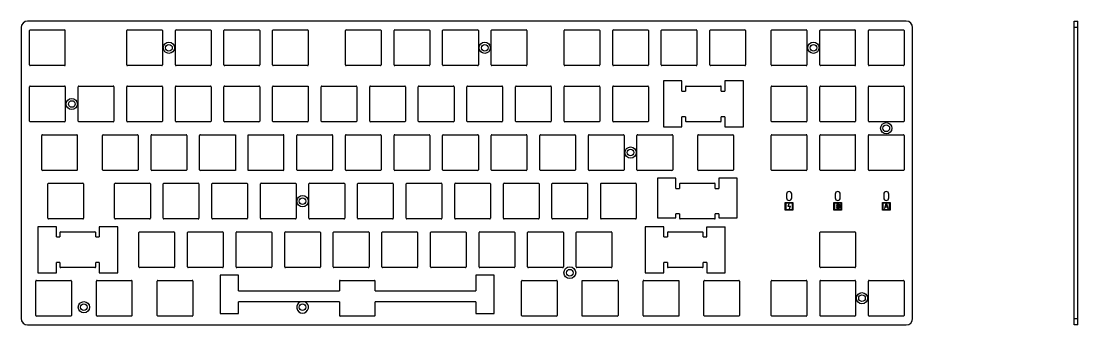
# Model space of a CAD drawing. Header units: inches. Extents: x -1111 to 11437, y -3682 to 971.
# Drawn here: x 10608.1 to 11021.3, y -3681.8 to -3563 of the extents above; entities that cross this region are included whole.
import ezdxf

# ---------------------------------------------------------------- set-up
doc = ezdxf.new("R2010")
doc.units = ezdxf.units.IN
doc.header["$LTSCALE"] = 1.21
doc.header["$MEASUREMENT"] = 0
doc.layers.get('0').update_dxf_attribs({"linetype": 'CONTINUOUS'})

msp = doc.modelspace()

# ---------------------------------------------------------------- linework, layer by layer
at = {"color": 7, "linetype": 'Continuous'}
for p, q in [((10608.08, -3565.54), (10608.08, -3679.34)), ((10608.08, -3565.54), (10608.08, -3679.34)), ((10954.18, -3563.04), (10610.58, -3563.04)), ((10954.18, -3563.04), (10610.58, -3563.04)), ((10956.68, -3679.34), (10956.68, -3565.54)), ((10956.68, -3679.34), (10956.68, -3565.54)), ((11019.79, -3681.84), (11019.79, -3563.04)), ((11019.79, -3563.04), (11021.29, -3563.04)), ((11021.29, -3565.54), (11019.79, -3565.54)), ((11021.29, -3681.84), (11021.29, -3563.04)), ((10611.39, -3580.14), (10611.39, -3566.73)), ((10611.39, -3580.14), (10611.39, -3566.73)), ((10611.67, -3566.45), (10625.08, -3566.45)), ((10611.67, -3566.45), (10625.08, -3566.45)), ((10625.36, -3580.14), (10625.36, -3566.73)), ((10625.36, -3580.14), (10625.36, -3566.73)), ((10649.39, -3580.14), (10649.39, -3566.73)), ((10649.67, -3566.45), (10663.08, -3566.45)), ((10663.36, -3566.73), (10663.36, -3580.14)), ((10668.39, -3580.14), (10668.39, -3566.73)), ((10668.67, -3566.45), (10682.08, -3566.45)), ((10682.36, -3566.73), (10682.36, -3580.14)), ((10687.39, -3580.14), (10687.39, -3566.73)), ((10687.67, -3566.45), (10701.08, -3566.45)), ((10701.36, -3566.73), (10701.36, -3580.14)), ((10706.39, -3580.14), (10706.39, -3566.73)), ((10706.67, -3566.45), (10720.08, -3566.45)), ((10720.36, -3566.73), (10720.36, -3580.14)), ((10734.89, -3580.14), (10734.89, -3566.73)), ((10735.17, -3566.45), (10748.58, -3566.45)), ((10748.86, -3566.73), (10748.86, -3580.14)), ((10753.89, -3580.14), (10753.89, -3566.73)), ((10754.17, -3566.45), (10767.58, -3566.45)), ((10767.86, -3566.73), (10767.86, -3580.14)), ((10772.89, -3580.14), (10772.89, -3566.73)), ((10773.17, -3566.45), (10786.58, -3566.45)), ((10786.86, -3566.73), (10786.86, -3580.14)), ((10791.89, -3580.14), (10791.89, -3566.73)), ((10792.17, -3566.45), (10805.58, -3566.45)), ((10805.86, -3566.73), (10805.86, -3580.14)), ((10820.39, -3580.14), (10820.39, -3566.73)), ((10820.67, -3566.45), (10834.08, -3566.45)), ((10834.36, -3566.73), (10834.36, -3580.14)), ((10839.39, -3580.14), (10839.39, -3566.73)), ((10839.67, -3566.45), (10853.08, -3566.45)), ((10853.36, -3566.73), (10853.36, -3580.14)), ((10858.39, -3580.14), (10858.39, -3566.73)), ((10858.67, -3566.45), (10872.08, -3566.45)), ((10872.36, -3566.73), (10872.36, -3580.14)), ((10877.39, -3580.14), (10877.39, -3566.73)), ((10877.67, -3566.45), (10891.08, -3566.45)), ((10891.36, -3566.73), (10891.36, -3580.14)), ((10901.39, -3580.14), (10901.39, -3566.73)), ((10901.67, -3566.45), (10915.08, -3566.45)), ((10915.36, -3566.73), (10915.36, -3580.14)), ((10920.39, -3580.14), (10920.39, -3566.73)), ((10920.67, -3566.45), (10934.08, -3566.45)), ((10934.36, -3580.14), (10934.36, -3566.73)), ((10939.39, -3580.14), (10939.39, -3566.73)), ((10939.67, -3566.45), (10953.08, -3566.45)), ((10953.36, -3566.73), (10953.36, -3580.14)), ((10625.08, -3580.42), (10611.67, -3580.42)), ((10625.08, -3580.42), (10611.67, -3580.42)), ((10663.08, -3580.42), (10649.67, -3580.42)), ((10682.08, -3580.42), (10668.67, -3580.42)), ((10701.08, -3580.42), (10687.67, -3580.42)), ((10720.08, -3580.42), (10706.67, -3580.42)), ((10748.58, -3580.42), (10735.17, -3580.42)), ((10767.58, -3580.42), (10754.17, -3580.42)), ((10786.58, -3580.42), (10773.17, -3580.42)), ((10805.58, -3580.42), (10792.17, -3580.42)), ((10834.08, -3580.42), (10820.67, -3580.42)), ((10853.08, -3580.42), (10839.67, -3580.42)), ((10872.08, -3580.42), (10858.67, -3580.42)), ((10891.08, -3580.42), (10877.67, -3580.42)), ((10915.08, -3580.42), (10901.67, -3580.42)), ((10934.08, -3580.42), (10920.67, -3580.42)), ((10953.08, -3580.42), (10939.67, -3580.42)), ((10866.48, -3586.44), (10859.28, -3586.44)), ((10859.28, -3586.44), (10859.28, -3604.44)), ((10866.48, -3590.44), (10866.48, -3586.44)), ((10890.48, -3586.44), (10883.28, -3586.44)), ((10883.28, -3586.44), (10883.28, -3590.44)), ((10890.48, -3604.44), (10890.48, -3586.44)), ((10611.39, -3602.14), (10611.39, -3588.73)), ((10611.67, -3588.45), (10625.08, -3588.45)), ((10625.36, -3588.73), (10625.36, -3602.14)), ((10630.39, -3602.14), (10630.39, -3588.73)), ((10630.67, -3588.45), (10644.08, -3588.45)), ((10644.36, -3588.73), (10644.36, -3602.14)), ((10649.39, -3602.14), (10649.39, -3588.73)), ((10649.67, -3588.45), (10663.08, -3588.45)), ((10663.36, -3588.73), (10663.36, -3602.14)), ((10668.39, -3602.14), (10668.39, -3588.73)), ((10668.67, -3588.45), (10682.08, -3588.45)), ((10682.36, -3588.73), (10682.36, -3602.14)), ((10687.39, -3602.14), (10687.39, -3588.73)), ((10687.67, -3588.45), (10701.08, -3588.45)), ((10701.36, -3588.73), (10701.36, -3602.14)), ((10706.39, -3602.14), (10706.39, -3588.73)), ((10706.67, -3588.45), (10720.36, -3588.45)), ((10720.36, -3588.45), (10720.36, -3602.14)), ((10725.39, -3602.14), (10725.39, -3588.73)), ((10725.67, -3588.45), (10739.08, -3588.45)), ((10739.36, -3588.73), (10739.36, -3602.14)), ((10744.39, -3602.14), (10744.39, -3588.73)), ((10744.67, -3588.45), (10758.08, -3588.45)), ((10758.36, -3588.73), (10758.36, -3602.14)), ((10763.39, -3602.14), (10763.39, -3588.73)), ((10763.67, -3588.45), (10777.08, -3588.45)), ((10777.36, -3588.73), (10777.36, -3602.14)), ((10782.39, -3602.14), (10782.39, -3588.73)), ((10782.67, -3588.45), (10796.08, -3588.45)), ((10796.36, -3588.73), (10796.36, -3602.14)), ((10801.39, -3602.14), (10801.39, -3588.73)), ((10801.67, -3588.45), (10815.08, -3588.45)), ((10815.36, -3588.73), (10815.36, -3602.14)), ((10820.39, -3602.14), (10820.39, -3588.73)), ((10820.67, -3588.45), (10834.08, -3588.45)), ((10834.36, -3588.73), (10834.36, -3602.14)), ((10839.39, -3602.14), (10839.39, -3588.73)), ((10839.67, -3588.45), (10853.08, -3588.45)), ((10853.36, -3588.73), (10853.36, -3602.14)), ((10866.48, -3590.44), (10867.89, -3590.44)), ((10867.89, -3588.73), (10867.89, -3590.44)), ((10868.17, -3588.45), (10881.58, -3588.45)), ((10881.86, -3590.44), (10881.86, -3588.73)), ((10881.86, -3590.44), (10883.28, -3590.44)), ((10901.39, -3602.14), (10901.39, -3588.73)), ((10901.67, -3588.45), (10915.08, -3588.45)), ((10915.36, -3588.73), (10915.36, -3602.14)), ((10920.39, -3602.14), (10920.39, -3588.73)), ((10920.67, -3588.45), (10934.08, -3588.45)), ((10934.36, -3588.73), (10934.36, -3602.14)), ((10939.39, -3602.14), (10939.39, -3588.73)), ((10939.67, -3588.45), (10953.08, -3588.45)), ((10953.36, -3588.73), (10953.36, -3602.14)), ((10625.08, -3602.42), (10611.67, -3602.42)), ((10644.08, -3602.42), (10630.67, -3602.42)), ((10663.08, -3602.42), (10649.67, -3602.42)), ((10682.08, -3602.42), (10668.67, -3602.42)), ((10701.08, -3602.42), (10687.67, -3602.42)), ((10720.08, -3602.42), (10706.67, -3602.42)), ((10739.08, -3602.42), (10725.67, -3602.42)), ((10758.08, -3602.42), (10744.67, -3602.42)), ((10777.08, -3602.42), (10763.67, -3602.42)), ((10796.08, -3602.42), (10782.67, -3602.42)), ((10815.08, -3602.42), (10801.67, -3602.42)), ((10834.08, -3602.42), (10820.67, -3602.42)), ((10853.08, -3602.42), (10839.67, -3602.42)), ((10867.89, -3600.44), (10866.48, -3600.44)), ((10866.48, -3604.44), (10866.48, -3600.44)), ((10867.89, -3600.44), (10867.89, -3602.14)), ((10881.58, -3602.42), (10868.17, -3602.42)), ((10883.28, -3600.44), (10881.86, -3600.44)), ((10881.86, -3602.14), (10881.86, -3600.44)), ((10883.28, -3600.44), (10883.28, -3604.44)), ((10915.08, -3602.42), (10901.67, -3602.42)), ((10934.08, -3602.42), (10920.67, -3602.42)), ((10953.08, -3602.42), (10939.67, -3602.42)), ((10859.28, -3604.44), (10866.48, -3604.44)), ((10883.28, -3604.44), (10890.48, -3604.44)), ((10616.14, -3621.14), (10616.14, -3607.73)), ((10616.42, -3607.45), (10629.83, -3607.45)), ((10630.11, -3621.14), (10630.11, -3607.73)), ((10639.89, -3621.14), (10639.89, -3607.73)), ((10640.17, -3607.45), (10653.58, -3607.45)), ((10653.86, -3607.73), (10653.86, -3621.14)), ((10658.89, -3621.14), (10658.89, -3607.73)), ((10659.17, -3607.45), (10672.58, -3607.45)), ((10672.86, -3607.73), (10672.86, -3621.14)), ((10677.89, -3621.14), (10677.89, -3607.73)), ((10678.17, -3607.45), (10691.86, -3607.45)), ((10691.86, -3607.45), (10691.86, -3621.42)), ((10696.89, -3621.42), (10696.89, -3607.45)), ((10696.89, -3607.45), (10710.58, -3607.45)), ((10710.86, -3621.14), (10710.86, -3607.73)), ((10715.89, -3621.14), (10715.89, -3607.73)), ((10716.17, -3607.45), (10729.58, -3607.45)), ((10729.86, -3607.73), (10729.86, -3621.14)), ((10734.89, -3621.14), (10734.89, -3607.73)), ((10735.17, -3607.45), (10748.58, -3607.45)), ((10748.86, -3607.73), (10748.86, -3621.14)), ((10753.89, -3621.14), (10753.89, -3607.73)), ((10754.17, -3607.45), (10767.58, -3607.45)), ((10767.86, -3607.73), (10767.86, -3621.14)), ((10772.89, -3621.14), (10772.89, -3607.73)), ((10773.17, -3607.45), (10786.58, -3607.45)), ((10786.86, -3607.73), (10786.86, -3621.14)), ((10791.89, -3621.14), (10791.89, -3607.73)), ((10792.17, -3607.45), (10805.58, -3607.45)), ((10805.86, -3607.73), (10805.86, -3621.14)), ((10810.89, -3621.14), (10810.89, -3607.73)), ((10811.17, -3607.45), (10824.58, -3607.45)), ((10824.86, -3607.73), (10824.86, -3621.14)), ((10829.89, -3621.14), (10829.89, -3607.73)), ((10830.17, -3607.45), (10843.58, -3607.45)), ((10843.86, -3607.73), (10843.86, -3621.14)), ((10848.89, -3621.14), (10848.89, -3607.73)), ((10849.17, -3607.45), (10862.58, -3607.45)), ((10862.86, -3607.73), (10862.86, -3621.14)), ((10872.64, -3621.14), (10872.64, -3607.73)), ((10872.92, -3607.45), (10886.33, -3607.45)), ((10886.61, -3607.73), (10886.61, -3621.14)), ((10901.39, -3621.14), (10901.39, -3607.73)), ((10901.67, -3607.45), (10915.08, -3607.45)), ((10915.36, -3607.73), (10915.36, -3621.14)), ((10920.39, -3621.14), (10920.39, -3607.73)), ((10920.67, -3607.45), (10934.08, -3607.45)), ((10934.36, -3621.14), (10934.36, -3607.73)), ((10939.39, -3621.14), (10939.39, -3607.73)), ((10939.67, -3607.45), (10953.08, -3607.45)), ((10953.36, -3607.73), (10953.36, -3621.14)), ((10629.83, -3621.42), (10616.42, -3621.42)), ((10653.58, -3621.42), (10640.17, -3621.42)), ((10672.58, -3621.42), (10659.17, -3621.42)), ((10691.86, -3621.42), (10678.17, -3621.42)), ((10710.58, -3621.42), (10696.89, -3621.42)), ((10729.58, -3621.42), (10716.17, -3621.42)), ((10748.58, -3621.42), (10735.17, -3621.42)), ((10767.58, -3621.42), (10754.17, -3621.42)), ((10786.58, -3621.42), (10773.17, -3621.42)), ((10805.58, -3621.42), (10792.17, -3621.42)), ((10824.58, -3621.42), (10811.17, -3621.42)), ((10843.58, -3621.42), (10830.17, -3621.42)), ((10862.58, -3621.42), (10849.17, -3621.42)), ((10886.33, -3621.42), (10872.92, -3621.42)), ((10915.08, -3621.42), (10901.67, -3621.42)), ((10934.08, -3621.42), (10920.67, -3621.42)), ((10953.08, -3621.42), (10939.67, -3621.42)), ((10618.52, -3640.14), (10618.52, -3626.73)), ((10618.8, -3626.45), (10632.21, -3626.45)), ((10632.49, -3626.73), (10632.49, -3640.14)), ((10644.64, -3640.14), (10644.64, -3626.73)), ((10644.92, -3626.45), (10658.33, -3626.45)), ((10658.61, -3626.73), (10658.61, -3640.14)), ((10663.64, -3640.14), (10663.64, -3626.73)), ((10663.92, -3626.45), (10677.33, -3626.45)), ((10677.61, -3626.73), (10677.61, -3640.14)), ((10682.64, -3640.14), (10682.64, -3626.73)), ((10682.92, -3626.45), (10696.33, -3626.45)), ((10696.61, -3626.73), (10696.61, -3640.14)), ((10701.64, -3640.14), (10701.64, -3626.73)), ((10701.92, -3626.45), (10715.33, -3626.45)), ((10715.61, -3626.73), (10715.61, -3640.14)), ((10720.64, -3640.14), (10720.64, -3626.73)), ((10720.92, -3626.45), (10734.33, -3626.45)), ((10734.61, -3626.73), (10734.61, -3640.14)), ((10739.64, -3640.14), (10739.64, -3626.73)), ((10739.92, -3626.45), (10753.33, -3626.45)), ((10753.61, -3626.73), (10753.61, -3640.14)), ((10758.64, -3640.14), (10758.64, -3626.73)), ((10758.92, -3626.45), (10772.33, -3626.45)), ((10772.61, -3626.73), (10772.61, -3640.14)), ((10777.64, -3640.14), (10777.64, -3626.73)), ((10777.92, -3626.45), (10791.33, -3626.45)), ((10791.61, -3626.73), (10791.61, -3640.14)), ((10796.64, -3640.14), (10796.64, -3626.73)), ((10796.92, -3626.45), (10810.33, -3626.45)), ((10810.61, -3626.73), (10810.61, -3640.14)), ((10815.64, -3640.14), (10815.64, -3626.73)), ((10815.92, -3626.45), (10829.33, -3626.45)), ((10829.61, -3626.73), (10829.61, -3640.14)), ((10834.64, -3626.73), (10834.64, -3640.14)), ((10834.92, -3626.45), (10848.33, -3626.45)), ((10848.61, -3626.73), (10848.61, -3640.14)), ((10864.1, -3624.44), (10856.9, -3624.44)), ((10856.9, -3624.44), (10856.9, -3639.94)), ((10864.1, -3628.44), (10864.1, -3624.44)), ((10865.52, -3626.73), (10865.52, -3628.44)), ((10865.8, -3626.45), (10879.21, -3626.45)), ((10879.49, -3628.44), (10879.49, -3626.73)), ((10888.1, -3624.44), (10880.9, -3624.44)), ((10880.9, -3624.44), (10880.9, -3628.44)), ((10888.1, -3639.94), (10888.1, -3624.44)), ((10864.1, -3628.44), (10865.52, -3628.44)), ((10879.49, -3628.44), (10880.9, -3628.44)), ((10907.38, -3630.67), (10907.38, -3632.17)), ((10907.38, -3630.67), (10907.38, -3632.17)), ((10909.38, -3632.17), (10909.38, -3630.67)), ((10909.38, -3632.17), (10909.38, -3630.67)), ((10926.38, -3630.67), (10926.38, -3632.17)), ((10926.38, -3630.67), (10926.38, -3632.17)), ((10928.38, -3632.17), (10928.38, -3630.67)), ((10928.38, -3632.17), (10928.38, -3630.67)), ((10945.38, -3630.67), (10945.38, -3632.17)), ((10945.38, -3630.67), (10945.38, -3632.17)), ((10947.38, -3632.17), (10947.38, -3630.67)), ((10947.38, -3632.17), (10947.38, -3630.67)), ((10906.88, -3633.92), (10909.88, -3633.92)), ((10906.88, -3636.92), (10906.88, -3633.92)), ((10906.88, -3633.92), (10909.88, -3633.92)), ((10906.88, -3636.92), (10906.88, -3633.92)), ((10907.08, -3634.13), (10909.67, -3634.13)), ((10907.08, -3634.13), (10907.08, -3636.73)), ((10907.08, -3634.13), (10909.67, -3634.13)), ((10907.08, -3634.13), (10907.08, -3636.73)), ((10908.37, -3634.23), (10907.83, -3635.55)), ((10908.37, -3634.23), (10907.83, -3635.55)), ((10908.61, -3635.55), (10907.83, -3635.55)), ((10908.61, -3635.55), (10907.83, -3635.55)), ((10908.14, -3635.35), (10908.37, -3634.23)), ((10908.14, -3635.35), (10908.37, -3634.23)), ((10908.14, -3635.35), (10908.92, -3635.35)), ((10908.14, -3635.35), (10908.92, -3635.35)), ((10908.37, -3636.67), (10908.92, -3635.35)), ((10908.37, -3636.67), (10908.92, -3635.35)), ((10908.61, -3635.55), (10908.37, -3636.67)), ((10908.61, -3635.55), (10908.37, -3636.67)), ((10909.67, -3636.73), (10909.67, -3634.13)), ((10909.67, -3636.73), (10909.67, -3634.13)), ((10909.88, -3633.92), (10909.88, -3636.92)), ((10909.88, -3633.92), (10909.88, -3636.92)), ((10925.88, -3633.92), (10928.88, -3633.92)), ((10925.88, -3636.92), (10925.88, -3633.92)), ((10925.88, -3633.92), (10928.88, -3633.92)), ((10925.88, -3636.92), (10925.88, -3633.92)), ((10926.08, -3634.13), (10928.68, -3634.13)), ((10926.08, -3634.13), (10926.08, -3636.73)), ((10926.08, -3634.13), (10928.68, -3634.13)), ((10926.08, -3634.13), (10926.08, -3636.73)), ((10926.97, -3634.99), (10926.87, -3635.15)), ((10926.97, -3634.99), (10926.87, -3635.15)), ((10926.87, -3635.15), (10927.18, -3635.33)), ((10926.87, -3635.15), (10927.18, -3635.33)), ((10927.18, -3635.57), (10926.87, -3635.75)), ((10927.18, -3635.57), (10926.87, -3635.75)), ((10926.87, -3635.75), (10926.97, -3635.92)), ((10926.87, -3635.75), (10926.97, -3635.92)), ((10927.18, -3635.11), (10926.97, -3634.99)), ((10927.18, -3635.11), (10926.97, -3634.99)), ((10926.97, -3635.92), (10927.18, -3635.8)), ((10926.97, -3635.92), (10927.18, -3635.8)), ((10928.42, -3635.08), (10927.18, -3634.36)), ((10927.18, -3635.11), (10927.18, -3634.36)), ((10928.42, -3635.08), (10927.18, -3634.36)), ((10927.18, -3635.11), (10927.18, -3634.36)), ((10927.18, -3635.57), (10927.18, -3635.33)), ((10927.18, -3635.57), (10927.18, -3635.33)), ((10927.18, -3636.55), (10927.18, -3635.8)), ((10927.18, -3636.55), (10927.18, -3635.8)), ((10927.18, -3636.55), (10928.42, -3635.83)), ((10927.18, -3636.55), (10928.42, -3635.83)), ((10927.38, -3634.7), (10928.03, -3635.08)), ((10927.38, -3634.7), (10927.38, -3636.2)), ((10927.38, -3634.7), (10928.03, -3635.08)), ((10927.38, -3634.7), (10927.38, -3636.2)), ((10928.03, -3635.83), (10927.38, -3636.2)), ((10928.03, -3635.83), (10927.38, -3636.2)), ((10928.03, -3635.08), (10927.48, -3635.39)), ((10928.03, -3635.08), (10927.48, -3635.39)), ((10927.48, -3635.51), (10927.48, -3635.39)), ((10927.48, -3635.51), (10927.48, -3635.39)), ((10927.48, -3635.51), (10928.03, -3635.83)), ((10927.48, -3635.51), (10928.03, -3635.83)), ((10927.77, -3635.45), (10928.42, -3635.08)), ((10927.77, -3635.45), (10928.42, -3635.08)), ((10928.42, -3635.83), (10927.77, -3635.45)), ((10928.42, -3635.83), (10927.77, -3635.45)), ((10928.68, -3636.73), (10928.68, -3634.13)), ((10928.68, -3636.73), (10928.68, -3634.13)), ((10928.88, -3633.92), (10928.88, -3636.92)), ((10928.88, -3633.92), (10928.88, -3636.92)), ((10944.88, -3633.92), (10947.88, -3633.92)), ((10944.88, -3636.92), (10944.88, -3633.92)), ((10944.88, -3633.92), (10947.88, -3633.92)), ((10944.88, -3636.92), (10944.88, -3633.92)), ((10945.08, -3634.13), (10947.68, -3634.13)), ((10945.08, -3634.13), (10945.08, -3636.73)), ((10945.08, -3634.13), (10947.68, -3634.13)), ((10945.08, -3634.13), (10945.08, -3636.73)), ((10946.23, -3634.47), (10945.62, -3636.31)), ((10946.23, -3634.47), (10945.62, -3636.31)), ((10945.85, -3636.31), (10946, -3635.84)), ((10945.85, -3636.31), (10946, -3635.84)), ((10946.77, -3635.84), (10946, -3635.84)), ((10946.77, -3635.84), (10946, -3635.84)), ((10946.04, -3635.69), (10946.39, -3634.63)), ((10946.04, -3635.69), (10946.39, -3634.63)), ((10946.04, -3635.69), (10946.73, -3635.69)), ((10946.04, -3635.69), (10946.73, -3635.69)), ((10946.23, -3634.47), (10946.54, -3634.47)), ((10946.23, -3634.47), (10946.54, -3634.47)), ((10946.39, -3634.63), (10946.73, -3635.69)), ((10946.39, -3634.63), (10946.73, -3635.69)), ((10947.15, -3636.31), (10946.54, -3634.47)), ((10947.15, -3636.31), (10946.54, -3634.47)), ((10946.77, -3635.84), (10946.92, -3636.31)), ((10946.77, -3635.84), (10946.92, -3636.31)), ((10947.68, -3636.73), (10947.68, -3634.13)), ((10947.68, -3636.73), (10947.68, -3634.13)), ((10947.88, -3633.92), (10947.88, -3636.92)), ((10947.88, -3633.92), (10947.88, -3636.92)), ((10856.9, -3639.94), (10864.1, -3639.94)), ((10865.52, -3638.44), (10864.1, -3638.44)), ((10864.1, -3639.94), (10864.1, -3638.44)), ((10865.52, -3638.44), (10865.52, -3640.14)), ((10880.9, -3638.44), (10879.49, -3638.44)), ((10879.49, -3640.14), (10879.49, -3638.44)), ((10880.9, -3638.44), (10880.9, -3639.94)), ((10880.9, -3639.94), (10888.1, -3639.94)), ((10909.88, -3636.92), (10906.88, -3636.92)), ((10909.88, -3636.92), (10906.88, -3636.92)), ((10907.08, -3636.73), (10909.67, -3636.73)), ((10907.08, -3636.73), (10909.67, -3636.73)), ((10928.88, -3636.92), (10925.88, -3636.92)), ((10928.88, -3636.92), (10925.88, -3636.92)), ((10926.08, -3636.73), (10928.68, -3636.73)), ((10926.08, -3636.73), (10928.68, -3636.73)), ((10947.88, -3636.92), (10944.88, -3636.92)), ((10947.88, -3636.92), (10944.88, -3636.92)), ((10945.08, -3636.73), (10947.68, -3636.73)), ((10945.08, -3636.73), (10947.68, -3636.73)), ((10945.85, -3636.31), (10945.62, -3636.31)), ((10945.85, -3636.31), (10945.62, -3636.31)), ((10947.15, -3636.31), (10946.92, -3636.31)), ((10947.15, -3636.31), (10946.92, -3636.31)), ((10614.65, -3643.44), (10614.65, -3661.44)), ((10621.85, -3643.44), (10614.65, -3643.44)), ((10632.21, -3640.42), (10618.8, -3640.42)), ((10621.85, -3647.44), (10621.85, -3643.44)), ((10638.65, -3643.44), (10638.65, -3647.44)), ((10645.85, -3643.44), (10638.65, -3643.44)), ((10658.33, -3640.42), (10644.92, -3640.42)), ((10645.85, -3661.44), (10645.85, -3643.44)), ((10677.33, -3640.42), (10663.92, -3640.42)), ((10696.33, -3640.42), (10682.92, -3640.42)), ((10715.33, -3640.42), (10701.92, -3640.42)), ((10734.33, -3640.42), (10720.92, -3640.42)), ((10753.33, -3640.42), (10739.92, -3640.42)), ((10772.33, -3640.42), (10758.92, -3640.42)), ((10791.33, -3640.42), (10777.92, -3640.42)), ((10810.33, -3640.42), (10796.92, -3640.42)), ((10829.33, -3640.42), (10815.92, -3640.42)), ((10848.33, -3640.42), (10834.92, -3640.42)), ((10859.35, -3643.44), (10852.15, -3643.44)), ((10852.15, -3643.44), (10852.15, -3661.44)), ((10859.35, -3647.44), (10859.35, -3643.44)), ((10879.21, -3640.42), (10865.8, -3640.42)), ((10876.15, -3643.44), (10883.35, -3643.44)), ((10876.15, -3647.44), (10876.15, -3643.44)), ((10883.35, -3661.44), (10883.35, -3643.44)), ((10621.85, -3647.44), (10623.27, -3647.44)), ((10623.27, -3645.73), (10623.27, -3647.44)), ((10623.55, -3645.45), (10636.96, -3645.45)), ((10637.24, -3647.44), (10637.24, -3645.73)), ((10637.24, -3647.44), (10638.65, -3647.44)), ((10654.14, -3659.14), (10654.14, -3645.73)), ((10654.42, -3645.45), (10667.83, -3645.45)), ((10668.11, -3645.73), (10668.11, -3659.14)), ((10673.14, -3659.14), (10673.14, -3645.73)), ((10673.42, -3645.45), (10686.83, -3645.45)), ((10687.11, -3645.73), (10687.11, -3659.14)), ((10692.14, -3659.14), (10692.14, -3645.73)), ((10692.42, -3645.45), (10705.83, -3645.45)), ((10706.11, -3645.73), (10706.11, -3659.14)), ((10711.14, -3659.14), (10711.14, -3645.73)), ((10711.42, -3645.45), (10724.83, -3645.45)), ((10725.11, -3645.73), (10725.11, -3659.14)), ((10730.14, -3659.14), (10730.14, -3645.73)), ((10730.42, -3645.45), (10743.83, -3645.45)), ((10744.11, -3645.73), (10744.11, -3659.14)), ((10749.14, -3659.14), (10749.14, -3645.73)), ((10749.42, -3645.45), (10762.83, -3645.45)), ((10763.11, -3645.73), (10763.11, -3659.14)), ((10768.14, -3659.14), (10768.14, -3645.73)), ((10768.42, -3645.45), (10781.83, -3645.45)), ((10782.11, -3645.73), (10782.11, -3659.14)), ((10787.14, -3659.14), (10787.14, -3645.73)), ((10787.42, -3645.45), (10800.83, -3645.45)), ((10801.11, -3645.73), (10801.11, -3659.14)), ((10806.14, -3659.14), (10806.14, -3645.73)), ((10806.42, -3645.45), (10819.83, -3645.45)), ((10820.11, -3645.73), (10820.11, -3659.14)), ((10825.14, -3659.14), (10825.14, -3645.73)), ((10825.42, -3645.45), (10838.83, -3645.45)), ((10839.11, -3645.73), (10839.11, -3659.14)), ((10859.35, -3647.44), (10860.77, -3647.44)), ((10860.77, -3645.73), (10860.77, -3647.44)), ((10861.05, -3645.45), (10874.46, -3645.45)), ((10874.74, -3647.44), (10874.74, -3645.73)), ((10874.74, -3647.44), (10876.15, -3647.44)), ((10920.39, -3659.14), (10920.39, -3645.73)), ((10920.67, -3645.45), (10934.08, -3645.45)), ((10934.36, -3645.73), (10934.36, -3659.14)), ((10621.85, -3661.44), (10621.85, -3657.44)), ((10623.27, -3657.44), (10621.85, -3657.44)), ((10623.27, -3657.44), (10623.27, -3659.14)), ((10636.96, -3659.42), (10623.55, -3659.42)), ((10637.24, -3659.14), (10637.24, -3657.44)), ((10638.65, -3657.44), (10637.24, -3657.44)), ((10638.65, -3657.44), (10638.65, -3661.44)), ((10667.83, -3659.42), (10654.42, -3659.42)), ((10686.83, -3659.42), (10673.42, -3659.42)), ((10705.83, -3659.42), (10692.42, -3659.42)), ((10724.83, -3659.42), (10711.42, -3659.42)), ((10743.83, -3659.42), (10730.42, -3659.42)), ((10762.83, -3659.42), (10749.42, -3659.42)), ((10781.83, -3659.42), (10768.42, -3659.42)), ((10800.83, -3659.42), (10787.42, -3659.42)), ((10819.83, -3659.42), (10806.42, -3659.42)), ((10838.83, -3659.42), (10825.42, -3659.42)), ((10860.77, -3657.44), (10859.35, -3657.44)), ((10859.35, -3661.44), (10859.35, -3657.44)), ((10860.77, -3657.44), (10860.77, -3659.14)), ((10874.46, -3659.42), (10861.05, -3659.42)), ((10876.15, -3657.44), (10874.74, -3657.44)), ((10874.74, -3659.14), (10874.74, -3657.44)), ((10876.15, -3657.44), (10876.15, -3661.44)), ((10934.08, -3659.42), (10920.67, -3659.42)), ((10613.77, -3678.14), (10613.77, -3664.73)), ((10614.05, -3664.45), (10627.46, -3664.45)), ((10614.65, -3661.44), (10621.85, -3661.44)), ((10627.74, -3664.73), (10627.74, -3678.14)), ((10637.52, -3678.14), (10637.52, -3664.73)), ((10637.8, -3664.45), (10651.21, -3664.45)), ((10638.65, -3661.44), (10645.85, -3661.44)), ((10651.49, -3678.14), (10651.49, -3664.73)), ((10661.27, -3678.14), (10661.27, -3664.73)), ((10661.55, -3664.45), (10674.96, -3664.45)), ((10675.24, -3664.73), (10675.24, -3678.14)), ((10685.9, -3662.44), (10685.9, -3677.44)), ((10693.1, -3662.44), (10685.9, -3662.44)), ((10693.1, -3668.49), (10693.1, -3662.44)), ((10732.52, -3664.73), (10732.52, -3668.49)), ((10732.8, -3664.45), (10746.21, -3664.45)), ((10746.49, -3668.49), (10746.49, -3664.73)), ((10793.1, -3662.44), (10785.9, -3662.44)), ((10785.9, -3662.44), (10785.9, -3668.49)), ((10793.1, -3677.44), (10793.1, -3662.44)), ((10803.77, -3678.14), (10803.77, -3664.73)), ((10804.05, -3664.45), (10817.46, -3664.45)), ((10817.74, -3664.73), (10817.74, -3678.14)), ((10827.52, -3664.45), (10841.21, -3664.45)), ((10827.52, -3678.42), (10827.52, -3664.45)), ((10841.49, -3664.73), (10841.49, -3678.14)), ((10851.27, -3678.14), (10851.27, -3664.73)), ((10851.55, -3664.45), (10865.24, -3664.45)), ((10852.15, -3661.44), (10859.35, -3661.44)), ((10865.24, -3664.45), (10865.24, -3678.42)), ((10875.02, -3678.14), (10875.02, -3664.73)), ((10875.3, -3664.45), (10888.71, -3664.45)), ((10876.15, -3661.44), (10883.35, -3661.44)), ((10888.99, -3664.73), (10888.99, -3678.14)), ((10901.39, -3678.14), (10901.39, -3664.73)), ((10901.67, -3664.45), (10915.08, -3664.45)), ((10915.36, -3664.73), (10915.36, -3678.14)), ((10920.39, -3664.73), (10920.39, -3678.14)), ((10920.67, -3664.45), (10934.08, -3664.45)), ((10934.36, -3664.73), (10934.36, -3678.14)), ((10939.39, -3678.14), (10939.39, -3664.73)), ((10939.67, -3664.45), (10953.08, -3664.45)), ((10953.36, -3664.73), (10953.36, -3678.14)), ((10693.1, -3668.49), (10732.52, -3668.49)), ((10746.49, -3668.49), (10785.9, -3668.49)), ((10693.1, -3677.44), (10693.1, -3672.79)), ((10732.52, -3672.79), (10693.1, -3672.79)), ((10732.52, -3672.79), (10732.52, -3678.14)), ((10785.9, -3672.79), (10746.49, -3672.79)), ((10746.49, -3678.14), (10746.49, -3672.79)), ((10785.9, -3672.79), (10785.9, -3677.44)), ((10685.9, -3677.44), (10693.1, -3677.44)), ((10785.9, -3677.44), (10793.1, -3677.44)), ((10627.46, -3678.42), (10614.05, -3678.42)), ((10651.21, -3678.42), (10637.8, -3678.42)), ((10674.96, -3678.42), (10661.55, -3678.42)), ((10746.21, -3678.42), (10732.8, -3678.42)), ((10817.46, -3678.42), (10804.05, -3678.42)), ((10841.21, -3678.42), (10827.52, -3678.42)), ((10865.24, -3678.42), (10851.55, -3678.42)), ((10888.71, -3678.42), (10875.3, -3678.42)), ((10915.08, -3678.42), (10901.67, -3678.42)), ((10934.08, -3678.42), (10920.67, -3678.42)), ((10953.08, -3678.42), (10939.67, -3678.42)), ((11019.79, -3679.34), (11021.29, -3679.34)), ((10610.58, -3681.84), (10954.18, -3681.84)), ((10610.58, -3681.84), (10954.18, -3681.84)), ((11021.29, -3681.84), (11019.79, -3681.84))]:
    msp.add_line(p, q, dxfattribs=at)
for centre, radius in [((10665.88, -3573.45), 2.2), ((10665.88, -3573.45), 1.3), ((10789.38, -3573.45), 2.2), ((10789.38, -3573.45), 1.3), ((10917.88, -3573.45), 2.2), ((10917.88, -3573.45), 1.3), ((10627.88, -3595.45), 2.2), ((10627.88, -3595.45), 1.3), ((10946.38, -3604.95), 2.2), ((10946.38, -3604.95), 1.3), ((10846.39, -3614.45), 2.2), ((10846.39, -3614.45), 1.3), ((10718.13, -3633.45), 2.2), ((10718.13, -3633.45), 1.3), ((10822.63, -3661.44), 2.3), ((10822.63, -3661.44), 1.3), ((10936.88, -3671.42), 2.2), ((10632.63, -3674.92), 2.2), ((10936.88, -3671.42), 1.3), ((10632.63, -3674.92), 1.3), ((10718.13, -3674.92), 1.3)]:
    msp.add_circle(centre, radius, dxfattribs=at)
for centre, radius, start, end in [((10610.58, -3565.54), 2.5, 90, 180), ((10610.58, -3565.54), 2.5, 90, 180), ((10954.18, -3565.54), 2.5, 0, 90), ((10611.67, -3566.73), 0.28, 90, 180), ((10611.67, -3566.73), 0.28, 90, 180), ((10625.08, -3566.73), 0.28, 0, 90), ((10625.08, -3566.73), 0.28, 0, 90), ((10649.67, -3566.73), 0.28, 90, 180), ((10663.08, -3566.73), 0.28, 0, 90), ((10668.67, -3566.73), 0.28, 90, 180), ((10682.08, -3566.73), 0.28, 0, 90), ((10687.67, -3566.73), 0.28, 90, 180), ((10701.08, -3566.73), 0.28, 0, 90), ((10706.67, -3566.73), 0.28, 90, 180), ((10720.08, -3566.73), 0.28, 0, 90), ((10735.17, -3566.73), 0.28, 90, 180), ((10748.58, -3566.73), 0.28, 0, 90), ((10754.17, -3566.73), 0.28, 90, 180), ((10767.58, -3566.73), 0.28, 0, 90), ((10773.17, -3566.73), 0.28, 90, 180), ((10786.58, -3566.73), 0.28, 0, 90), ((10792.17, -3566.73), 0.28, 90, 180), ((10805.58, -3566.73), 0.28, 0, 90), ((10820.67, -3566.73), 0.28, 90, 180), ((10834.08, -3566.73), 0.28, 0, 90), ((10839.67, -3566.73), 0.28, 90, 180), ((10853.08, -3566.73), 0.28, 0, 90), ((10858.67, -3566.73), 0.28, 90, 180), ((10872.08, -3566.73), 0.28, 0, 90), ((10877.67, -3566.73), 0.28, 90, 180), ((10891.08, -3566.73), 0.28, 0, 90), ((10901.67, -3566.73), 0.28, 90, 180), ((10915.08, -3566.73), 0.28, 0, 90), ((10920.67, -3566.73), 0.28, 90, 180), ((10934.08, -3566.73), 0.28, 0, 90), ((10939.67, -3566.73), 0.28, 90, 180), ((10953.08, -3566.73), 0.28, 0, 90), ((10611.67, -3580.14), 0.28, 180, 270), ((10611.67, -3580.14), 0.28, 180, 270), ((10625.08, -3580.14), 0.28, 270, 0), ((10625.08, -3580.14), 0.28, 270, 0), ((10649.67, -3580.14), 0.28, 180, 270), ((10663.08, -3580.14), 0.28, 270, 0), ((10668.67, -3580.14), 0.28, 180, 270), ((10682.08, -3580.14), 0.28, 270, 0), ((10687.67, -3580.14), 0.28, 180, 270), ((10701.08, -3580.14), 0.28, 270, 0), ((10706.67, -3580.14), 0.28, 180, 270), ((10720.08, -3580.14), 0.28, 270, 0), ((10735.17, -3580.14), 0.28, 180, 270), ((10748.58, -3580.14), 0.28, 270, 0), ((10754.17, -3580.14), 0.28, 180, 270), ((10767.58, -3580.14), 0.28, 270, 0), ((10773.17, -3580.14), 0.28, 180, 270), ((10786.58, -3580.14), 0.28, 270, 0), ((10792.17, -3580.14), 0.28, 180, 270), ((10805.58, -3580.14), 0.28, 270, 0), ((10820.67, -3580.14), 0.28, 180, 270), ((10834.08, -3580.14), 0.28, 270, 0), ((10839.67, -3580.14), 0.28, 180, 270), ((10853.08, -3580.14), 0.28, 270, 0), ((10858.67, -3580.14), 0.28, 180, 270), ((10872.08, -3580.14), 0.28, 270, 0), ((10877.67, -3580.14), 0.28, 180, 270), ((10891.08, -3580.14), 0.28, 270, 0), ((10901.67, -3580.14), 0.28, 180, 270), ((10915.08, -3580.14), 0.28, 270, 0), ((10920.67, -3580.14), 0.28, 180, 270), ((10934.08, -3580.14), 0.28, 270, 0), ((10939.67, -3580.14), 0.28, 180, 270), ((10953.08, -3580.14), 0.28, 270, 0), ((10611.67, -3588.73), 0.28, 90, 180), ((10625.08, -3588.73), 0.28, 0, 90), ((10630.67, -3588.73), 0.28, 90, 180), ((10644.08, -3588.73), 0.28, 0, 90), ((10649.67, -3588.73), 0.28, 90, 180), ((10663.08, -3588.73), 0.28, 0, 90), ((10668.67, -3588.73), 0.28, 90, 180), ((10682.08, -3588.73), 0.28, 0, 90), ((10687.67, -3588.73), 0.28, 90, 180), ((10701.08, -3588.73), 0.28, 0, 90), ((10706.67, -3588.73), 0.28, 90, 180), ((10725.67, -3588.73), 0.28, 90, 180), ((10739.08, -3588.73), 0.28, 0, 90), ((10744.67, -3588.73), 0.28, 90, 180), ((10758.08, -3588.73), 0.28, 0, 90), ((10763.67, -3588.73), 0.28, 90, 180), ((10777.08, -3588.73), 0.28, 0, 90), ((10782.67, -3588.73), 0.28, 90, 180), ((10796.08, -3588.73), 0.28, 0, 90), ((10801.67, -3588.73), 0.28, 90, 180), ((10815.08, -3588.73), 0.28, 0, 90), ((10820.67, -3588.73), 0.28, 90, 180), ((10834.08, -3588.73), 0.28, 0, 90), ((10839.67, -3588.73), 0.28, 90, 180), ((10853.08, -3588.73), 0.28, 0, 90), ((10868.17, -3588.73), 0.28, 90, 180), ((10881.58, -3588.73), 0.28, 0, 90), ((10901.67, -3588.73), 0.28, 90, 180), ((10915.08, -3588.73), 0.28, 0, 90), ((10920.67, -3588.73), 0.28, 90, 180), ((10934.08, -3588.73), 0.28, 0, 90), ((10939.67, -3588.73), 0.28, 90, 180), ((10953.08, -3588.73), 0.28, 0, 90), ((10611.67, -3602.14), 0.28, 180, 270), ((10625.08, -3602.14), 0.28, 270, 0), ((10630.67, -3602.14), 0.28, 180, 270), ((10644.08, -3602.14), 0.28, 270, 0), ((10649.67, -3602.14), 0.28, 180, 270), ((10663.08, -3602.14), 0.28, 270, 0), ((10668.67, -3602.14), 0.28, 180, 270), ((10682.08, -3602.14), 0.28, 270, 0), ((10687.67, -3602.14), 0.28, 180, 270), ((10701.08, -3602.14), 0.28, 270, 0), ((10706.67, -3602.14), 0.28, 180, 270), ((10720.08, -3602.14), 0.28, 270, 0), ((10725.67, -3602.14), 0.28, 180, 270), ((10739.08, -3602.14), 0.28, 270, 0), ((10744.67, -3602.14), 0.28, 180, 270), ((10758.08, -3602.14), 0.28, 270, 0), ((10763.67, -3602.14), 0.28, 180, 270), ((10777.08, -3602.14), 0.28, 270, 0), ((10782.67, -3602.14), 0.28, 180, 270), ((10796.08, -3602.14), 0.28, 270, 0), ((10801.67, -3602.14), 0.28, 180, 270), ((10815.08, -3602.14), 0.28, 270, 0), ((10820.67, -3602.14), 0.28, 180, 270), ((10834.08, -3602.14), 0.28, 270, 0), ((10839.67, -3602.14), 0.28, 180, 270), ((10853.08, -3602.14), 0.28, 270, 0), ((10868.17, -3602.14), 0.28, 180, 270), ((10881.58, -3602.14), 0.28, 270, 0), ((10901.67, -3602.14), 0.28, 180, 270), ((10915.08, -3602.14), 0.28, 270, 0), ((10920.67, -3602.14), 0.28, 180, 270), ((10934.08, -3602.14), 0.28, 270, 0), ((10939.67, -3602.14), 0.28, 180, 270), ((10953.08, -3602.14), 0.28, 270, 0), ((10616.42, -3607.73), 0.28, 90, 180), ((10629.83, -3607.73), 0.28, 0, 90), ((10640.17, -3607.73), 0.28, 90, 180), ((10653.58, -3607.73), 0.28, 0, 90), ((10659.17, -3607.73), 0.28, 90, 180), ((10672.58, -3607.73), 0.28, 0, 90), ((10678.17, -3607.73), 0.28, 90, 180), ((10710.58, -3607.73), 0.28, 0, 90), ((10716.17, -3607.73), 0.28, 90, 180), ((10729.58, -3607.73), 0.28, 0, 90), ((10735.17, -3607.73), 0.28, 90, 180), ((10748.58, -3607.73), 0.28, 0, 90), ((10754.17, -3607.73), 0.28, 90, 180), ((10767.58, -3607.73), 0.28, 0, 90), ((10773.17, -3607.73), 0.28, 90, 180), ((10786.58, -3607.73), 0.28, 0, 90), ((10792.17, -3607.73), 0.28, 90, 180), ((10805.58, -3607.73), 0.28, 0, 90), ((10811.17, -3607.73), 0.28, 90, 180), ((10824.58, -3607.73), 0.28, 0, 90), ((10830.17, -3607.73), 0.28, 90, 180), ((10843.58, -3607.73), 0.28, 0, 90), ((10849.17, -3607.73), 0.28, 90, 180), ((10862.58, -3607.73), 0.28, 0, 90), ((10872.92, -3607.73), 0.28, 90, 180), ((10886.33, -3607.73), 0.28, 0, 90), ((10901.67, -3607.73), 0.28, 90, 180), ((10915.08, -3607.73), 0.28, 0, 90), ((10920.67, -3607.73), 0.28, 90, 180), ((10934.08, -3607.73), 0.28, 0, 90), ((10939.67, -3607.73), 0.28, 90, 180), ((10953.08, -3607.73), 0.28, 0, 90), ((10616.42, -3621.14), 0.28, 180, 270), ((10629.83, -3621.14), 0.28, 270, 0), ((10640.17, -3621.14), 0.28, 180, 270), ((10653.58, -3621.14), 0.28, 270, 0), ((10659.17, -3621.14), 0.28, 180, 270), ((10672.58, -3621.14), 0.28, 270, 0), ((10678.17, -3621.14), 0.28, 180, 270), ((10710.58, -3621.14), 0.28, 270, 0), ((10716.17, -3621.14), 0.28, 180, 270), ((10729.58, -3621.14), 0.28, 270, 0), ((10735.17, -3621.14), 0.28, 180, 270), ((10748.58, -3621.14), 0.28, 270, 0), ((10754.17, -3621.14), 0.28, 180, 270), ((10767.58, -3621.14), 0.28, 270, 0), ((10773.17, -3621.14), 0.28, 180, 270), ((10786.58, -3621.14), 0.28, 270, 0), ((10792.17, -3621.14), 0.28, 180, 270), ((10805.58, -3621.14), 0.28, 270, 0), ((10811.17, -3621.14), 0.28, 180, 270), ((10824.58, -3621.14), 0.28, 270, 0), ((10830.17, -3621.14), 0.28, 180, 270), ((10843.58, -3621.14), 0.28, 270, 0), ((10849.17, -3621.14), 0.28, 180, 270), ((10862.58, -3621.14), 0.28, 270, 0), ((10872.92, -3621.14), 0.28, 180, 270), ((10886.33, -3621.14), 0.28, 270, 0), ((10901.67, -3621.14), 0.28, 180, 270), ((10915.08, -3621.14), 0.28, 270, 0), ((10920.67, -3621.14), 0.28, 180, 270), ((10934.08, -3621.14), 0.28, 270, 0), ((10939.67, -3621.14), 0.28, 180, 270), ((10953.08, -3621.14), 0.28, 270, 0), ((10618.8, -3626.73), 0.28, 90, 180), ((10632.21, -3626.73), 0.28, 0, 90), ((10644.92, -3626.73), 0.28, 90, 180), ((10658.33, -3626.73), 0.28, 0, 90), ((10663.92, -3626.73), 0.28, 90, 180), ((10677.33, -3626.73), 0.28, 0, 90), ((10682.92, -3626.73), 0.28, 90, 180), ((10696.33, -3626.73), 0.28, 0, 90), ((10701.92, -3626.73), 0.28, 90, 180), ((10715.33, -3626.73), 0.28, 0, 90), ((10720.92, -3626.73), 0.28, 90, 180), ((10734.33, -3626.73), 0.28, 0, 90), ((10739.92, -3626.73), 0.28, 90, 180), ((10753.33, -3626.73), 0.28, 0, 90), ((10758.92, -3626.73), 0.28, 90, 180), ((10772.33, -3626.73), 0.28, 0, 90), ((10777.92, -3626.73), 0.28, 90, 180), ((10791.33, -3626.73), 0.28, 0, 90), ((10796.92, -3626.73), 0.28, 90, 180), ((10810.33, -3626.73), 0.28, 0, 90), ((10815.92, -3626.73), 0.28, 90, 180), ((10829.33, -3626.73), 0.28, 0, 90), ((10834.92, -3626.73), 0.28, 90, 180), ((10848.33, -3626.73), 0.28, 0, 90), ((10865.8, -3626.73), 0.28, 90, 180), ((10879.21, -3626.73), 0.28, 0, 90), ((10908.38, -3630.67), 1, 0, 180), ((10908.38, -3630.67), 1, 0, 180), ((10927.38, -3630.67), 1, 0, 180), ((10927.38, -3630.67), 1, 0, 180), ((10946.38, -3630.67), 1, 0, 180), ((10946.38, -3630.67), 1, 0, 180), ((10908.38, -3632.17), 1, 180, 0), ((10908.38, -3632.17), 1, 180, 0), ((10927.38, -3632.17), 1, 180, 0), ((10927.38, -3632.17), 1, 180, 0), ((10946.38, -3632.17), 1, 180, 0), ((10946.38, -3632.17), 1, 180, 0), ((10618.8, -3640.14), 0.28, 180, 270), ((10632.21, -3640.14), 0.28, 270, 0), ((10644.92, -3640.14), 0.28, 180, 270), ((10658.33, -3640.14), 0.28, 270, 0), ((10663.92, -3640.14), 0.28, 180, 270), ((10677.33, -3640.14), 0.28, 270, 0), ((10682.92, -3640.14), 0.28, 180, 270), ((10696.33, -3640.14), 0.28, 270, 0), ((10701.92, -3640.14), 0.28, 180, 270), ((10715.33, -3640.14), 0.28, 270, 0), ((10720.92, -3640.14), 0.28, 180, 270), ((10734.33, -3640.14), 0.28, 270, 0), ((10739.92, -3640.14), 0.28, 180, 270), ((10753.33, -3640.14), 0.28, 270, 0), ((10758.92, -3640.14), 0.28, 180, 270), ((10772.33, -3640.14), 0.28, 270, 0), ((10777.92, -3640.14), 0.28, 180, 270), ((10791.33, -3640.14), 0.28, 270, 0), ((10796.92, -3640.14), 0.28, 180, 270), ((10810.33, -3640.14), 0.28, 270, 0), ((10815.92, -3640.14), 0.28, 180, 270), ((10829.33, -3640.14), 0.28, 270, 0), ((10834.92, -3640.14), 0.28, 180, 270), ((10848.33, -3640.14), 0.28, 270, 0), ((10865.8, -3640.14), 0.28, 180, 270), ((10879.21, -3640.14), 0.28, 270, 0), ((10623.55, -3645.73), 0.28, 90, 180), ((10636.96, -3645.73), 0.28, 0, 90), ((10654.42, -3645.73), 0.28, 90, 180), ((10667.83, -3645.73), 0.28, 0, 90), ((10673.42, -3645.73), 0.28, 90, 180), ((10686.83, -3645.73), 0.28, 0, 90), ((10692.42, -3645.73), 0.28, 90, 180), ((10705.83, -3645.73), 0.28, 0, 90), ((10711.42, -3645.73), 0.28, 90, 180), ((10724.83, -3645.73), 0.28, 0, 90), ((10730.42, -3645.73), 0.28, 90, 180), ((10743.83, -3645.73), 0.28, 0, 90), ((10749.42, -3645.73), 0.28, 90, 180), ((10762.83, -3645.73), 0.28, 0, 90), ((10768.42, -3645.73), 0.28, 90, 180), ((10781.83, -3645.73), 0.28, 0, 90), ((10787.42, -3645.73), 0.28, 90, 180), ((10800.83, -3645.73), 0.28, 0, 90), ((10806.42, -3645.73), 0.28, 90, 180), ((10819.83, -3645.73), 0.28, 0, 90), ((10825.42, -3645.73), 0.28, 90, 180), ((10838.83, -3645.73), 0.28, 0, 90), ((10861.05, -3645.73), 0.28, 90, 180), ((10874.46, -3645.73), 0.28, 0, 90), ((10920.67, -3645.73), 0.28, 90, 180), ((10934.08, -3645.73), 0.28, 0, 90), ((10623.55, -3659.14), 0.28, 180, 270), ((10636.96, -3659.14), 0.28, 270, 0), ((10654.42, -3659.14), 0.28, 180, 270), ((10667.83, -3659.14), 0.28, 270, 0), ((10673.42, -3659.14), 0.28, 180, 270), ((10686.83, -3659.14), 0.28, 270, 0), ((10692.42, -3659.14), 0.28, 180, 270), ((10705.83, -3659.14), 0.28, 270, 0), ((10711.42, -3659.14), 0.28, 180, 270), ((10724.83, -3659.14), 0.28, 270, 0), ((10730.42, -3659.14), 0.28, 180, 270), ((10743.83, -3659.14), 0.28, 270, 0), ((10749.42, -3659.14), 0.28, 180, 270), ((10762.83, -3659.14), 0.28, 270, 0), ((10768.42, -3659.14), 0.28, 180, 270), ((10781.83, -3659.14), 0.28, 270, 0), ((10787.42, -3659.14), 0.28, 180, 270), ((10800.83, -3659.14), 0.28, 270, 0), ((10806.42, -3659.14), 0.28, 180, 270), ((10819.83, -3659.14), 0.28, 270, 0), ((10825.42, -3659.14), 0.28, 180, 270), ((10838.83, -3659.14), 0.28, 270, 0), ((10861.05, -3659.14), 0.28, 180, 270), ((10874.46, -3659.14), 0.28, 270, 0), ((10920.67, -3659.14), 0.28, 180, 270), ((10934.08, -3659.14), 0.28, 270, 0), ((10614.05, -3664.73), 0.28, 90, 180), ((10627.46, -3664.73), 0.28, 0, 90), ((10637.8, -3664.73), 0.28, 90, 180), ((10651.21, -3664.73), 0.28, 0, 90), ((10661.55, -3664.73), 0.28, 90, 180), ((10674.96, -3664.73), 0.28, 0, 90), ((10732.8, -3664.73), 0.28, 90, 180), ((10746.21, -3664.73), 0.28, 0, 90), ((10804.05, -3664.73), 0.28, 90, 180), ((10817.46, -3664.73), 0.28, 0, 90), ((10841.21, -3664.73), 0.28, 0, 90), ((10851.55, -3664.73), 0.28, 90, 180), ((10875.3, -3664.73), 0.28, 90, 180), ((10888.71, -3664.73), 0.28, 0, 90), ((10901.67, -3664.73), 0.28, 90, 180), ((10915.08, -3664.73), 0.28, 0, 90), ((10920.67, -3664.73), 0.28, 90, 180), ((10934.08, -3664.73), 0.28, 0, 90), ((10939.67, -3664.73), 0.28, 90, 180), ((10953.08, -3664.73), 0.28, 0, 90), ((10718.13, -3674.92), 2.3, 111.8364, 68.1634), ((10610.58, -3679.34), 2.5, 180, 270), ((10614.05, -3678.14), 0.28, 180, 270), ((10627.46, -3678.14), 0.28, 270, 0), ((10637.8, -3678.14), 0.28, 180, 270), ((10651.21, -3678.14), 0.28, 270, 0), ((10661.55, -3678.14), 0.28, 180, 270), ((10674.96, -3678.14), 0.28, 270, 0), ((10732.8, -3678.14), 0.28, 180, 270), ((10746.21, -3678.14), 0.28, 270, 0), ((10804.05, -3678.14), 0.28, 180, 270), ((10817.46, -3678.14), 0.28, 270, 0), ((10841.21, -3678.14), 0.28, 270, 0), ((10851.55, -3678.14), 0.28, 180, 270), ((10875.3, -3678.14), 0.28, 180, 270), ((10888.71, -3678.14), 0.28, 270, 0), ((10901.67, -3678.14), 0.28, 180, 270), ((10915.08, -3678.14), 0.28, 270, 0), ((10920.67, -3678.14), 0.28, 180, 270), ((10934.08, -3678.14), 0.28, 270, 0), ((10939.67, -3678.14), 0.28, 180, 270), ((10953.08, -3678.14), 0.28, 270, 0), ((10954.18, -3679.34), 2.5, 270, 0)]:
    msp.add_arc(centre, radius, start, end, dxfattribs=at)

doc.saveas('drawing.dxf')
